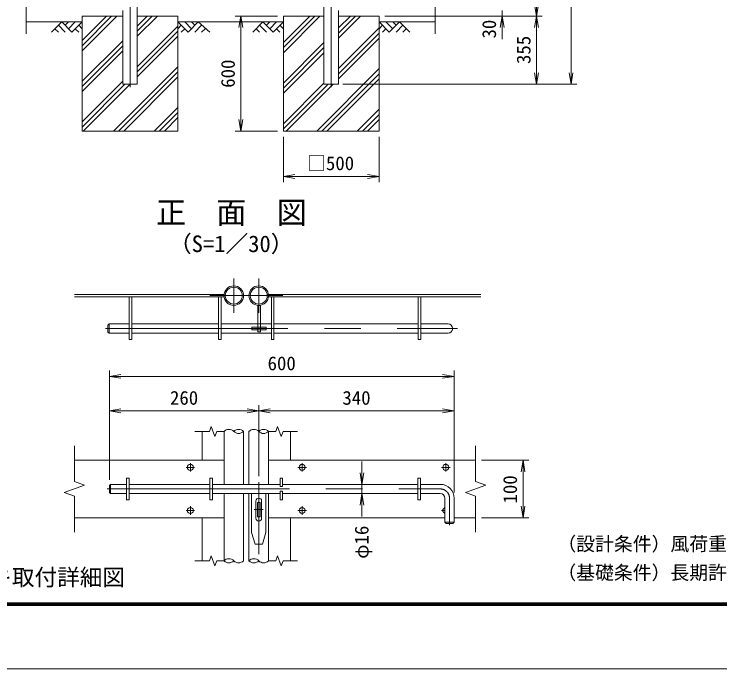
# Model space of a CAD drawing. Units: millimetres, scale not verified, with parts at other scales. Extents: x -6300 to 6300, y -4455 to 4455.
# Drawn here: x -3685 to 0, y -4455 to -1039 of the extents above; entities that cross this region are included whole.
import ezdxf
from ezdxf.enums import TextEntityAlignment as Align

# ---------------------------------------------------------------- set-up
doc = ezdxf.new("R2010")
doc.units = ezdxf.units.MM
doc.header["$LTSCALE"] = 30
doc.linetypes.add('DASHED', pattern=[7.5, 6, -1.5])
doc.linetypes.add('USER1', pattern=[50.8, 31.75, -6.35, 6.35, -6.35])
for name, color, linetype, lineweight in [('0-0_D-STR1', 1, 'Continuous', 18), ('0-2_D-STR3', 3, 'Continuous', 13), ('0-3_D-BMK', 2, 'USER1', 13), ('0-4_D-STR4', 7, 'Continuous', 9), ('0-5_D-BGD', 7, 'Continuous', 9), ('0-6_D-DCR-HCH', 7, 'Continuous', 9), ('0-7_D-STR-DIM', 7, 'Continuous', 9), ('0-8_0', 7, 'Continuous', 9), ('0-A_D-TTL-TXT', 7, 'Continuous', 18), ('0-C_D-TTL', 7, 'Continuous', 9)]:
    doc.layers.add(name, color=color, linetype=linetype, lineweight=lineweight)
doc.styles.add('ＭＳ ゴシック', font='')
doc.styles.get('ＭＳ ゴシック').set_extended_font_data('MS Gothic')

# ---------------------------------------------------------------- blocks, each defined once
blk = doc.blocks.new('_Open')
at = {"layer": '0-8_0'}
blk.add_line((-30, 5), (0, 0), dxfattribs=at)
blk.add_lwpolyline([(-30, -5), (0, 0), (-30, 0)], dxfattribs=at)

msp = doc.modelspace()

# ---------------------------------------------------------------- linework, layer by layer
at = {"layer": '0-0_D-STR1'}
for p, q in [((-2067.4, 800.95), (-2067.4, -1404.05)), ((-3041.9, -142.05), (-3041.9, -1404.05)), ((-2588.78, -2500.72), (-3370.1, -2500.72)), ((-2357.18, -2500.72), (-1247.59, -2500.72)), ((-2588.78, -2514.22), (-3370.1, -2514.22)), ((-2357.18, -2514.22), (-1247.59, -2514.22)), ((-2703.23, -3216.1), (-2703.23, -3366.1)), ((-2589.23, -3216.1), (-2589.23, -3492.1)), ((-2487.23, -3216.1), (-2487.23, -3492.1)), ((-2458.73, -3216.1), (-2458.73, -3492.1)), ((-2356.73, -3216.1), (-2356.73, -3492.1)), ((-2242.73, -3216.1), (-2242.73, -3366.1)), ((-2589.23, -3366.1), (-3370.1, -3366.1)), ((-2356.73, -3366.1), (-1275.23, -3366.1)), ((-2589.23, -3540.1), (-2589.23, -3891.1)), ((-2487.23, -3540.1), (-2487.23, -3891.1)), ((-2458.73, -3540.1), (-2458.73, -3891.1)), ((-2356.73, -3540.1), (-2356.73, -3891.1)), ((-2589.23, -3666.1), (-3370.1, -3666.1)), ((-2703.23, -3666.1), (-2703.23, -3891.1)), ((-2356.73, -3666.1), (-1435.73, -3666.1)), ((-2242.73, -3666.1), (-2242.73, -3891.1)), ((-1387.73, -3666.1), (-1275.23, -3666.1))]:
    msp.add_line(p, q, dxfattribs=at)
for points in [[(-3041.9, -1404.05), (-3118.2, -1404.05), (-3118.2, -1019.05)], [(-2067.4, -1404.05), (-1991.1, -1404.05), (-1991.1, -1019.05)]]:
    msp.add_lwpolyline(points, dxfattribs=at)
for centre, radius in [((-2538.23, -2507.47), 51), ((-2538.23, -2507.47), 44.1), ((-2407.73, -2507.47), 51), ((-2407.73, -2507.47), 44.1)]:
    msp.add_circle(centre, radius, dxfattribs=at)
at = {"layer": '0-2_D-STR3'}
for p, q in [((-3084.23, -2736.22), (-3084.23, -2514.22)), ((-3070.73, -2736.22), (-3070.73, -2514.22)), ((-2617.73, -2736.22), (-2617.73, -2514.22)), ((-2604.23, -2736.22), (-2604.23, -2514.22)), ((-2341.73, -2736.22), (-2341.73, -2514.22)), ((-2328.23, -2736.22), (-2328.23, -2514.22)), ((-1575.23, -2736.22), (-1575.23, -2514.22)), ((-1561.73, -2736.22), (-1561.73, -2514.22)), ((-2412.98, -2558.47), (-2399.48, -2558.47)), ((-2412.98, -2655.22), (-2412.98, -2558.47)), ((-2399.48, -2655.22), (-2399.48, -2558.47)), ((-3195.23, -2661.22), (-3189.23, -2655.22)), ((-3195.23, -2697.22), (-3195.23, -2661.22)), ((-3189.23, -2655.22), (-3084.23, -2655.22)), ((-3189.23, -2655.22), (-3189.23, -2703.22)), ((-3070.73, -2655.22), (-2617.73, -2655.22)), ((-2604.23, -2655.22), (-2341.73, -2655.22)), ((-2328.23, -2655.22), (-1575.23, -2655.22)), ((-1561.73, -2655.22), (-1419.23, -2655.22)), ((-3195.23, -2697.22), (-3189.23, -2703.22)), ((-3189.23, -2703.22), (-3084.23, -2703.22)), ((-3070.73, -2703.22), (-2617.73, -2703.22)), ((-2604.23, -2703.22), (-2341.73, -2703.22)), ((-2328.23, -2703.22), (-1575.23, -2703.22)), ((-1561.73, -2703.22), (-1419.23, -2703.22)), ((-3084.23, -2736.22), (-3070.73, -2736.22)), ((-2617.73, -2736.22), (-2604.23, -2736.22)), ((-2341.73, -2736.22), (-2328.23, -2736.22)), ((-1575.23, -2736.22), (-1561.73, -2736.22)), ((-3097.73, -3459.1), (-3084.23, -3459.1)), ((-3097.73, -3459.1), (-3097.73, -3573.1)), ((-3084.23, -3459.1), (-3084.23, -3573.1)), ((-2662.73, -3459.1), (-2662.73, -3573.1)), ((-2662.73, -3459.1), (-2649.23, -3459.1)), ((-2649.23, -3459.1), (-2649.23, -3573.1)), ((-2296.73, -3459.1), (-2296.73, -3504.1)), ((-2296.73, -3459.1), (-2283.23, -3459.1)), ((-2283.23, -3459.1), (-2283.23, -3504.1)), ((-1576.73, -3459.1), (-1576.73, -3573.1)), ((-1576.73, -3459.1), (-1563.23, -3459.1)), ((-1563.23, -3459.1), (-1563.23, -3573.1)), ((-3187.73, -3498.1), (-3181.73, -3492.1)), ((-3187.73, -3498.1), (-3187.73, -3534.1)), ((-3181.73, -3492.1), (-3097.73, -3492.1)), ((-3181.73, -3492.1), (-3181.73, -3540.1)), ((-3084.23, -3492.1), (-2662.73, -3492.1)), ((-2649.23, -3492.1), (-2296.73, -3492.1)), ((-2283.23, -3492.1), (-1576.73, -3492.1)), ((-1563.23, -3492.1), (-1459.73, -3492.1)), ((-3187.73, -3534.1), (-3181.73, -3540.1)), ((-2296.73, -3504.1), (-2283.23, -3504.1)), ((-2296.73, -3528.1), (-2283.23, -3528.1)), ((-2296.73, -3528.1), (-2296.73, -3573.1)), ((-2283.23, -3528.1), (-2283.23, -3573.1)), ((-3181.73, -3540.1), (-3097.73, -3540.1)), ((-3097.73, -3573.1), (-3084.23, -3573.1)), ((-3084.23, -3540.1), (-2662.73, -3540.1)), ((-2662.73, -3573.1), (-2649.23, -3573.1)), ((-2649.23, -3540.1), (-2296.73, -3540.1)), ((-2445.23, -3540.1), (-2445.23, -3744.1)), ((-2370.23, -3540.1), (-2370.23, -3744.1)), ((-2296.73, -3573.1), (-2283.23, -3573.1)), ((-2283.23, -3540.1), (-1576.73, -3540.1)), ((-1576.73, -3573.1), (-1563.23, -3573.1)), ((-1563.23, -3540.1), (-1459.73, -3540.1)), ((-1387.73, -3564.1), (-1387.73, -3690.1)), ((-2422.73, -3579.1), (-2422.73, -3669.1)), ((-2414.48, -3586.6), (-2400.98, -3586.6)), ((-2414.48, -3586.6), (-2414.48, -3661.6)), ((-2400.98, -3586.6), (-2400.98, -3661.6)), ((-2392.73, -3579.1), (-2392.73, -3669.1)), ((-2414.48, -3661.6), (-2400.98, -3661.6)), ((-1435.73, -3690.1), (-1387.73, -3690.1)), ((-1429.73, -3696.1), (-1393.73, -3696.1)), ((-1393.73, -3696.1), (-1387.73, -3690.1)), ((-2445.23, -3744.1), (-2427.23, -3804.1)), ((-2388.23, -3804.1), (-2370.23, -3744.1)), ((-2427.23, -3804.1), (-2388.23, -3804.1))]:
    msp.add_line(p, q, dxfattribs=at)
at = {"layer": '0-2_D-STR3', "color": 4, "linetype": 'DASHED', "lineweight": 9}
for p, q in [((-2443.73, -2672.47), (-2368.73, -2672.47)), ((-2443.73, -2672.47), (-2443.73, -2685.97)), ((-2443.73, -2685.97), (-2368.73, -2685.97)), ((-2412.98, -2655.22), (-2412.98, -2696.47)), ((-2399.48, -2655.22), (-2399.48, -2696.47)), ((-2368.73, -2672.47), (-2368.73, -2685.97)), ((-2412.98, -2696.47), (-2399.48, -2696.47))]:
    msp.add_line(p, q, dxfattribs=at)
at = {"layer": '0-2_D-STR3'}
msp.add_lwpolyline([(-1435.73, -3564.1), (-1435.73, -3690.1), (-1429.73, -3696.1)], dxfattribs=at)
for centre in [(-2764.73, -3403.6), (-2181.23, -3403.6), (-1431.23, -3403.6), (-2764.73, -3628.6), (-2181.23, -3628.6)]:
    msp.add_circle(centre, 15.75, dxfattribs=at)
for centre, radius, start, end in [((-1419.23, -2679.22), 24, 270, 90), ((-1459.73, -3564.1), 72, 0, 90), ((-2407.73, -3579.1), 15, 0, 180), ((-1459.73, -3564.1), 24, 0, 90), ((-1431.23, -3628.6), 15.75, 106.60155, 253.39845), ((-2407.73, -3669.1), 15, 180, 0)]:
    msp.add_arc(centre, radius, start, end, dxfattribs=at)
at = {"layer": '0-3_D-BMK'}
for p, q in [((-3080.05, -1419.05), (-3080.05, 1990.95)), ((-2029.25, -1419.05), (-2029.25, 1990.95)), ((-2538.23, -2597.47), (-2538.23, -2417.47)), ((-2407.73, -2597.47), (-2407.73, -2417.47)), ((-2662.73, -2507.47), (-2281.73, -2507.47)), ((-3208.25, -2679.22), (-1369.41, -2679.22)), ((-2764.73, -3381.28), (-2764.73, -3425.92)), ((-2181.23, -3381.28), (-2181.23, -3425.92)), ((-1431.23, -3381.28), (-1431.23, -3425.92)), ((-2787.05, -3403.6), (-2742.41, -3403.6)), ((-2158.91, -3403.6), (-2203.55, -3403.6)), ((-1408.91, -3403.6), (-1453.55, -3403.6)), ((-2407.73, -3480.03), (-2407.73, -3856.64)), ((-3200.05, -3516.1), (-1459.73, -3516.1)), ((-1411.73, -3564.1), (-1411.73, -3705.89)), ((-2764.73, -3606.28), (-2764.73, -3650.92)), ((-2181.23, -3606.28), (-2181.23, -3650.92)), ((-2787.05, -3628.6), (-2742.41, -3628.6)), ((-2432.01, -3624.1), (-2385.37, -3624.1)), ((-2158.91, -3628.6), (-2203.55, -3628.6)), ((-1435.73, -3628.6), (-1453.55, -3628.6))]:
    msp.add_line(p, q, dxfattribs=at)
msp.add_arc((-1459.73, -3564.1), 48, 0, 90, dxfattribs=at)
at = {"layer": '0-4_D-STR4'}
for p, q in [((-3330.05, -1049.05), (-3118.2, -1049.05)), ((-2067.4, -1049.05), (-2279.25, -1049.05)), ((-1779.25, -1049.05), (-1991.1, -1049.05))]:
    msp.add_line(p, q, dxfattribs=at)
for points in [[(-3041.9, -1049.05), (-2830.05, -1049.05), (-2830.05, -1649.05), (-3330.05, -1649.05), (-3330.05, -1049.05)], [(-2279.25, -1049.05), (-2279.25, -1649.05), (-1779.25, -1649.05), (-1779.25, -1049.05)]]:
    msp.add_lwpolyline(points, dxfattribs=at)
at = {"layer": '0-5_D-BGD'}
for p, q in [((-3622.15, -1079.05), (-3330.05, -1079.05)), ((-2279.25, -1079.05), (-2830.05, -1079.05)), ((-1487.15, -1079.05), (-1779.25, -1079.05))]:
    msp.add_line(p, q, dxfattribs=at)
at = {"layer": '0-6_D-DCR-HCH'}
for p, q in [((-3330.05, -1229.82), (-3149.28, -1049.05)), ((-3330.05, -1203.3), (-3175.79, -1049.05)), ((-3330.05, -1176.79), (-3202.31, -1049.05)), ((-3041.9, -1153.8), (-2937.14, -1049.05)), ((-3041.9, -1127.28), (-2963.66, -1049.05)), ((-3041.9, -1100.77), (-2990.18, -1049.05)), ((-2279.25, -1239.68), (-2088.62, -1049.05)), ((-2279.25, -1213.16), (-2115.13, -1049.05)), ((-2279.25, -1186.65), (-2141.65, -1049.05)), ((-1991.1, -1163.66), (-1876.48, -1049.05)), ((-1991.1, -1137.14), (-1903, -1049.05)), ((-1991.1, -1110.63), (-1929.52, -1049.05)), ((-3436.47, -1079.05), (-3489.68, -1132.26)), ((-3454.21, -1096.79), (-3418.57, -1132.26)), ((-3436.47, -1079.05), (-3383.26, -1132.26)), ((-3418.83, -1096.88), (-3401, -1079.05)), ((-3401, -1114.52), (-3365.52, -1079.05)), ((-3383.26, -1132.26), (-3330.05, -1079.05)), ((-3347.78, -1096.79), (-3330.05, -1114.44)), ((-3041.9, -1312.9), (-2830.05, -1101.05)), ((-2776.83, -1132.26), (-2830.05, -1079.05)), ((-2812.31, -1096.79), (-2830.05, -1114.44)), ((-2759.1, -1114.52), (-2794.57, -1079.05)), ((-2723.62, -1079.05), (-2776.83, -1132.26)), ((-2741.36, -1096.79), (-2759.1, -1079.05)), ((-2705.88, -1096.79), (-2741.52, -1132.26)), ((-2723.62, -1079.05), (-2662.51, -1132.26)), ((-2385.67, -1079.05), (-2438.88, -1132.26)), ((-2403.41, -1096.79), (-2367.77, -1132.26)), ((-2385.67, -1079.05), (-2332.46, -1132.26)), ((-2367.93, -1096.79), (-2350.2, -1079.05)), ((-2350.2, -1114.52), (-2314.72, -1079.05)), ((-2332.46, -1132.26), (-2279.25, -1079.05)), ((-2296.98, -1096.79), (-2279.25, -1114.44)), ((-1726.03, -1132.26), (-1779.25, -1079.05)), ((-1761.51, -1096.79), (-1779.25, -1114.44)), ((-1708.3, -1114.52), (-1743.77, -1079.05)), ((-1672.82, -1079.05), (-1726.03, -1132.26)), ((-1690.47, -1096.88), (-1708.3, -1079.05)), ((-1655.08, -1096.79), (-1690.72, -1132.26)), ((-1672.82, -1079.05), (-1619.61, -1132.26)), ((-3471.94, -1114.52), (-3454.13, -1132.26)), ((-3365.52, -1114.52), (-3347.7, -1132.26)), ((-3041.9, -1339.42), (-2830.05, -1127.57)), ((-2794.57, -1114.52), (-2812.39, -1132.26)), ((-2688.15, -1114.52), (-2705.97, -1132.26)), ((-2421.14, -1114.52), (-2403.33, -1132.26)), ((-2314.72, -1114.52), (-2296.9, -1132.26)), ((-1991.1, -1322.76), (-1779.25, -1110.91)), ((-1991.1, -1349.28), (-1779.25, -1137.43)), ((-1743.77, -1114.52), (-1761.59, -1132.26)), ((-1637.35, -1114.52), (-1655.17, -1132.26)), ((-3330.05, -1388.92), (-3118.2, -1177.07)), ((-3041.9, -1365.93), (-2830.05, -1154.08)), ((-1991.1, -1375.79), (-1779.25, -1163.94)), ((-3330.05, -1415.43), (-3118.2, -1203.58)), ((-2279.25, -1398.78), (-2067.4, -1186.93)), ((-2279.25, -1425.29), (-2067.4, -1213.44)), ((-3330.05, -1441.95), (-3118.2, -1230.1)), ((-2279.25, -1451.81), (-2067.4, -1239.96)), ((-3165.91, -1649.05), (-2830.05, -1313.18)), ((-2105.25, -1649.05), (-1779.25, -1323.04)), ((-3139.4, -1649.05), (-2830.05, -1339.7)), ((-2078.74, -1649.05), (-1779.25, -1349.56)), ((-3330.05, -1601.05), (-3118.2, -1389.2)), ((-3112.88, -1649.05), (-2830.05, -1366.21)), ((-2279.25, -1610.91), (-2067.4, -1399.06)), ((-2052.22, -1649.05), (-1779.25, -1376.07)), ((-3330.05, -1627.57), (-3106.53, -1404.05)), ((-3325.01, -1649.05), (-3080.01, -1404.05)), ((-2279.25, -1637.43), (-2045.87, -1404.05)), ((-2264.35, -1649.05), (-2019.35, -1404.05)), ((-2953.78, -1649.05), (-2830.05, -1525.31)), ((-1893.12, -1649.05), (-1779.25, -1535.17)), ((-2927.26, -1649.05), (-2830.05, -1551.83)), ((-2900.75, -1649.05), (-2830.05, -1578.35)), ((-1866.6, -1649.05), (-1779.25, -1561.69)), ((-1840.09, -1649.05), (-1779.25, -1588.21))]:
    msp.add_line(p, q, dxfattribs=at)
at = {"layer": '0-7_D-STR-DIM'}
for p, q in [((-777.15, -1344.05), (-777.15, 1915.95)), ((-3622.15, -1142.05), (-3622.15, 425.3)), ((-1487.15, -1142.05), (-1487.15, 425.3)), ((-1137.15, -1049.05), (-1137.15, -1019.05)), ((-2309.25, -1049.05), (-2531.02, -1049.05)), ((-1749.25, -1049.05), (-1107.15, -1049.05)), ((-1749.25, -1049.05), (-927.15, -1049.05)), ((-1749.25, -1049.05), (-927.15, -1049.05)), ((-2501.02, -1589.05), (-2501.02, -1109.05)), ((-1137.15, -1109.05), (-1137.15, -1169.05)), ((-957.15, -1109.05), (-957.15, -1344.05)), ((-1969, -1404.05), (-747.15, -1404.05)), ((-1969, -1404.05), (-927.15, -1404.05)), ((-2309.25, -1649.05), (-2531.02, -1649.05)), ((-2279.25, -1679.05), (-2279.25, -1915.98)), ((-1779.25, -1679.05), (-1779.25, -1915.98)), ((-2219.25, -1885.98), (-1839.25, -1885.98)), ((-3187.73, -3468.1), (-3187.73, -2898.57)), ((-1387.73, -3534.1), (-1387.73, -2898.57)), ((-3127.73, -2928.57), (-1447.73, -2928.57)), ((-3187.73, -3468.1), (-3187.73, -3078.57)), ((-2407.73, -3450.03), (-2407.73, -3078.57)), ((-2407.73, -3450.03), (-2407.73, -3078.57)), ((-1387.73, -3534.1), (-1387.73, -3078.57)), ((-3127.73, -3108.57), (-2467.73, -3108.57)), ((-2347.73, -3108.57), (-1447.73, -3108.57)), ((-2655.85, -3189.67), (-2665.47, -3216.1)), ((-2636.61, -3242.53), (-2655.85, -3189.67)), ((-2309.35, -3189.67), (-2318.97, -3216.1)), ((-2290.11, -3242.53), (-2309.35, -3189.67)), ((-2665.47, -3216.1), (-2740.73, -3216.1)), ((-2626.99, -3216.1), (-2636.61, -3242.53)), ((-2626.99, -3216.1), (-2589.23, -3216.1)), ((-2356.73, -3216.1), (-2318.97, -3216.1)), ((-2280.49, -3216.1), (-2290.11, -3242.53)), ((-2280.49, -3216.1), (-2205.23, -3216.1)), ((-3370.1, -3291.1), (-3370.1, -3477.62)), ((-1275.23, -3291.1), (-1275.23, -3477.62)), ((-1869.04, -3432.1), (-1869.04, -3372.1)), ((-1245.23, -3366.1), (-997.6, -3366.1)), ((-1027.6, -3606.1), (-1027.6, -3426.1)), ((-3422.96, -3535.34), (-3317.24, -3496.86)), ((-3317.24, -3496.86), (-3370.1, -3477.62)), ((-1789.62, -3492.1), (-1899.04, -3492.1)), ((-1869.04, -3540.1), (-1869.04, -3492.1)), ((-1328.09, -3535.34), (-1222.37, -3496.86)), ((-1222.37, -3496.86), (-1275.23, -3477.62)), ((-3370.1, -3554.58), (-3422.96, -3535.34)), ((-1275.23, -3554.58), (-1328.09, -3535.34)), ((-3370.1, -3554.58), (-3370.1, -3741.1)), ((-1789.62, -3540.1), (-1899.04, -3540.1)), ((-1275.23, -3554.58), (-1275.23, -3741.1)), ((-1869.04, -3600.1), (-1869.04, -3660.1)), ((-1245.23, -3666.1), (-997.6, -3666.1)), ((-2655.72, -3864.67), (-2665.34, -3891.1)), ((-2636.48, -3917.53), (-2655.72, -3864.67)), ((-2309.22, -3864.67), (-2318.84, -3891.1)), ((-2289.98, -3917.53), (-2309.22, -3864.67)), ((-2665.6, -3891.1), (-2740.86, -3891.1)), ((-2626.86, -3891.1), (-2636.48, -3917.53)), ((-2626.86, -3891.1), (-2589.23, -3891.1)), ((-2356.6, -3891.1), (-2318.84, -3891.1)), ((-2280.36, -3891.1), (-2289.98, -3917.53)), ((-2280.36, -3891.1), (-2205.1, -3891.1))]:
    msp.add_line(p, q, dxfattribs=at)
for centre, start, end in [((-2563.73, -3241.76), 45.18146, 134.81854), ((-2512.73, -3241.76), 45.18146, 134.81854), ((-2433.23, -3241.76), 45.18146, 134.81854), ((-2382.23, -3241.76), 45.18146, 134.81854), ((-2512.73, -3190.44), 225.18146, 314.81854), ((-2382.23, -3190.44), 225.18146, 314.81854), ((-2563.73, -3916.76), 45.18146, 134.81854), ((-2563.73, -3865.44), 225.18146, 314.81854), ((-2512.73, -3865.44), 225.18146, 314.81854), ((-2433.23, -3916.76), 45.18146, 134.81854), ((-2433.23, -3865.44), 225.18146, 314.81854), ((-2382.23, -3865.44), 225.18146, 314.81854)]:
    msp.add_arc(centre, 36.18, start, end, dxfattribs=at)
at = {"layer": '0-C_D-TTL', "color": 2, "lineweight": 18}
msp.add_lwpolyline([(-6300, 4455), (6300, 4455), (6300, -4455), (-6300, -4455)], close=True, dxfattribs=at)
at = {"layer": '0-C_D-TTL'}
for points in [[(-5895, 4125), (5895, 4125), (5895, -4125), (-5895, -4125)], [(-5891.25, 4121.25), (5891.25, 4121.25), (5891.25, -4121.25), (-5891.25, -4121.25)], [(-5887.5, 4117.5), (5887.5, 4117.5), (5887.5, -4117.5), (-5887.5, -4117.5)], [(-5883.75, 4113.75), (5883.75, 4113.75), (5883.75, -4113.75), (-5883.75, -4113.75)], [(-5880, 4110), (5880, 4110), (5880, -4110), (-5880, -4110)]]:
    msp.add_lwpolyline(points, close=True, dxfattribs=at)

# ---------------------------------------------------------------- block references
at = {"layer": '0-7_D-STR-DIM', "xscale": 2, "yscale": 2}
for p, rotation in [((-957.15, -1049.05), 270), ((-2501.02, -1049.05), 90), ((-1137.15, -1049.05), 90), ((-957.15, -1049.05), 90), ((-957.15, -1404.05), 270), ((-777.15, -1404.05), 270), ((-2501.02, -1649.05), 270), ((-2279.25, -1885.98), 180), ((-3187.73, -2928.57), 180), ((-3187.73, -3108.57), 180), ((-2407.73, -3108.57), 180), ((-1027.6, -3366.1), 90), ((-1869.04, -3492.1), 270), ((-1869.04, -3540.1), 90), ((-1027.6, -3666.1), 270)]:
    msp.add_blockref('_Open', p, dxfattribs=dict(at, rotation=rotation))
for p in [(-1779.25, -1885.98), (-1387.73, -2928.57), (-2407.73, -3108.57), (-1387.73, -3108.57)]:
    msp.add_blockref('_Open', p, dxfattribs=at)

# ---------------------------------------------------------------- texts
at = {"layer": '0-7_D-STR-DIM', "style": 'ＭＳ ゴシック'}
for s, p in [('30', (-1147.27, -1165.9)), ('355', (-967.27, -1298.89)), ('600', (-2511.15, -1422.92)), ('100', (-1037.72, -3592.07)), ('φ16', (-1812.95, -3880.53))]:
    msp.add_text(s, height=72.14, rotation=90, dxfattribs=at).set_placement(p, align=Align.BOTTOM_LEFT)
for s, p in [('□500', (-2155.47, -1874.35)), ('600', (-2361.6, -2918.45)), ('260', (-2871.23, -3098.45)), ('340', (-1971.04, -3098.45))]:
    msp.add_text(s, height=72.14, dxfattribs=at).set_placement(p, align=Align.BOTTOM_LEFT)
at = {"layer": '0-A_D-TTL-TXT', "style": 'ＭＳ ゴシック'}
for s, height, p in [('正\u3000面\u3000図', 115.5, (-2944.49, -2166.43)), ('（S=1／30）', 86.66, (-2876.27, -2306.22)), ('（設計条件）風荷重：昭和57年改正 建築基準法・同施行令に基づく風圧力に準拠。', 72.14, (-848.67, -3860.4)), ('（基礎条件）長期許容地耐力98kN/㎡ の場合。', 72.14, (-848.67, -4010.4)), ('カンヌキ取付詳細図', 86.66, (-4169.73, -4046.4))]:
    msp.add_text(s, height=height, dxfattribs=at).set_placement(p, align=Align.BOTTOM_LEFT)

doc.saveas('drawing.dxf')
